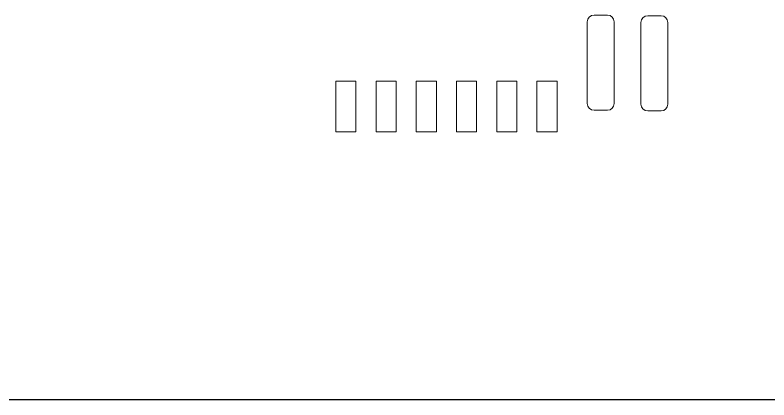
# Model space of a CAD drawing. Header units: inches. Extents: x 70 to 970, y -386 to 214.
# Drawn here: x 132.9 to 189.1, y 102.3 to 131.1 of the extents above; entities that cross this region are included whole.
import ezdxf

# ---------------------------------------------------------------- set-up
doc = ezdxf.new("R2010")
doc.units = ezdxf.units.IN
doc.header["$MEASUREMENT"] = 0

msp = doc.modelspace()

# ---------------------------------------------------------------- linework, layer by layer
at = {"color": 1, "lineweight": 0}
for p, q in [((158.288, 126.144), (156.788, 126.144)), ((156.788, 126.144), (156.788, 122.344)), ((158.288, 122.344), (158.288, 126.144)), ((161.288, 126.144), (159.788, 126.144)), ((159.788, 126.144), (159.788, 122.344)), ((161.288, 122.344), (161.288, 126.144)), ((164.288, 126.144), (162.788, 126.144)), ((162.788, 126.144), (162.788, 122.344)), ((164.288, 122.344), (164.288, 126.144)), ((167.287, 126.144), (165.787, 126.144)), ((165.787, 126.144), (165.787, 122.344)), ((167.287, 122.344), (167.287, 126.144)), ((170.287, 126.144), (168.787, 126.144)), ((168.787, 126.144), (168.787, 122.344)), ((170.287, 122.344), (170.287, 126.144)), ((173.288, 126.144), (171.788, 126.144)), ((171.788, 126.144), (171.788, 122.344)), ((173.288, 122.344), (173.288, 126.144)), ((156.788, 122.344), (158.288, 122.344)), ((159.788, 122.344), (161.288, 122.344)), ((162.788, 122.344), (164.288, 122.344)), ((165.787, 122.344), (167.287, 122.344)), ((168.787, 122.344), (170.287, 122.344)), ((171.788, 122.344), (173.288, 122.344))]:
    msp.add_line(p, q, dxfattribs=at)
at = {"color": 4}
msp.add_line((956.601, 102.344), (116.601, 102.344), dxfattribs=at)
at = {"color": 1, "lineweight": 0}
for points in [[(175.542, 130.567), (175.542, 130.843), (175.766, 131.067), (176.042, 131.067)], [(176.042, 131.067), (176.042, 131.067), (177.042, 131.067), (177.042, 131.067)], [(177.042, 131.067), (177.318, 131.067), (177.541, 130.843), (177.541, 130.567)], [(179.542, 130.517), (179.542, 130.793), (179.765, 131.017), (180.042, 131.017)], [(180.042, 131.017), (180.042, 131.017), (181.042, 131.017), (181.042, 131.017)], [(181.042, 131.017), (181.318, 131.017), (181.542, 130.793), (181.542, 130.517)], [(175.542, 124.467), (175.542, 124.467), (175.542, 130.567), (175.542, 130.567)], [(177.541, 130.567), (177.541, 130.567), (177.541, 124.467), (177.541, 124.467)], [(179.542, 124.417), (179.542, 124.417), (179.542, 130.517), (179.542, 130.517)], [(181.542, 130.517), (181.542, 130.517), (181.542, 124.417), (181.542, 124.417)], [(176.042, 123.967), (175.766, 123.967), (175.542, 124.191), (175.542, 124.467)], [(177.541, 124.467), (177.541, 124.191), (177.318, 123.967), (177.042, 123.967)], [(180.042, 123.917), (179.765, 123.917), (179.542, 124.141), (179.542, 124.417)], [(181.542, 124.417), (181.542, 124.141), (181.318, 123.917), (181.042, 123.917)], [(177.042, 123.967), (177.042, 123.967), (176.042, 123.967), (176.042, 123.967)], [(181.042, 123.917), (181.042, 123.917), (180.042, 123.917), (180.042, 123.917)]]:
    msp.add_open_spline(points, degree=3, dxfattribs=at)

doc.saveas('drawing.dxf')
